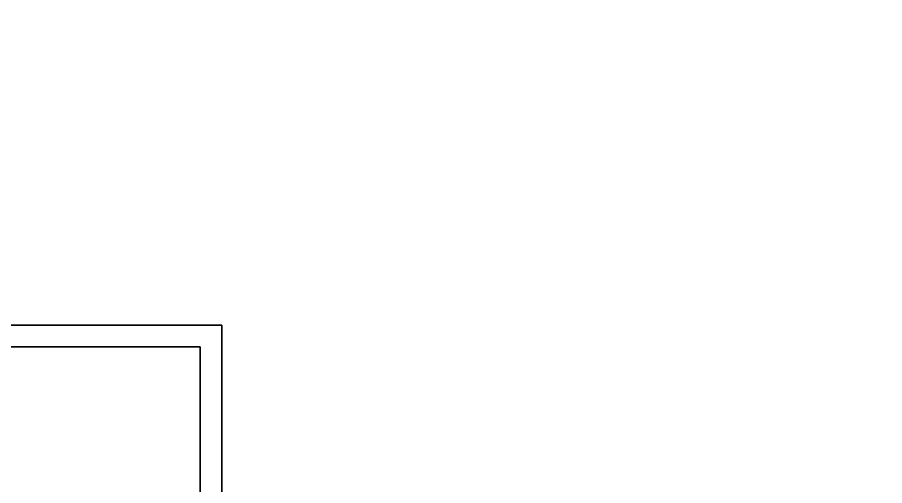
# Model space of a CAD drawing. Header units: millimetres. Extents: x -8000 to 18500, y -500 to 32500.
# Drawn here: x 2267 to 3466, y 2179 to 2825 of the extents above; entities that cross this region are included whole.
import ezdxf

# ---------------------------------------------------------------- set-up
doc = ezdxf.new("R2010")
doc.units = ezdxf.units.MM
for name, color, linetype in [('3D-FINISH', 7, 'Continuous'), ('3D-FURNITURE', 7, 'Continuous'), ('3D-ROOF', 7, 'Continuous'), ('3D-SLABS', 7, 'Continuous')]:
    doc.layers.add(name, color=color, linetype=linetype)

msp = doc.modelspace()

# ---------------------------------------------------------------- linework, layer by layer
at = {"layer": '3D-FINISH', "color": 7}
for points in [[(200, 200, 590), (200, 9800, 590), (9800, 9800, 590), (9800, 200, 590)], [(200, 200, 600), (9800, 200, 600), (9800, 9800, 600), (200, 9800, 600)], [(200, 200, 3990), (200, 9800, 3990), (9800, 9800, 3990), (9800, 200, 3990)], [(200, 200, 4000), (9800, 200, 4000), (9800, 9800, 4000), (200, 9800, 4000)]]:
    msp.add_3dface(points, dxfattribs=at)
at = {"layer": '3D-FURNITURE', "color": 7}
for points in [[(1600, 1450, 4000), (1600, 2400, 4000), (2550, 2400, 4000), (2550, 1450, 4000)], [(1600, 2400, 4000), (1600, 2400, 4080), (2550, 2400, 4080), (2550, 2400, 4000)], [(1600, 1450, 4080), (2550, 1450, 4080), (2550, 2400, 4080), (1600, 2400, 4080)], [(2550, 1450, 4000), (2550, 2400, 4000), (2550, 2400, 4080), (2550, 1450, 4080)], [(1630, 1450, 4080), (1630, 2370, 4080), (2520, 2370, 4080), (2520, 1450, 4080)], [(1630, 2370, 4080), (1630, 2370, 4420), (2520, 2370, 4420), (2520, 2370, 4080)], [(1630, 1450, 4420), (2520, 1450, 4420), (2520, 2370, 4420), (1630, 2370, 4420)], [(2520, 1450, 4080), (2520, 2370, 4080), (2520, 2370, 4420), (2520, 1450, 4420)]]:
    msp.add_3dface(points, dxfattribs=at)
at = {"layer": '3D-ROOF', "color": 7}
for points in [[(0, 0, 7000), (0, 10000, 7000), (10000, 10000, 7000), (10000, 0, 7000)], [(0, 0, 7200), (10000, 0, 7200), (10000, 10000, 7200), (0, 10000, 7200)]]:
    msp.add_3dface(points, dxfattribs=at)
at = {"layer": '3D-SLABS', "color": 7}
for points in [[(0, 0), (0, 10000), (10000, 10000), (10000, 0)], [(0, 0, 600), (10000, 0, 600), (10000, 10000, 600), (0, 10000, 600)], [(0, 0, 3800), (0, 4000, 3800), (10000, 4000, 3800), (10000, 0, 3800)], [(0, 0, 4000), (10000, 0, 4000), (10000, 4000, 4000), (0, 4000, 4000)]]:
    msp.add_3dface(points, dxfattribs=at)

doc.saveas('drawing.dxf')
